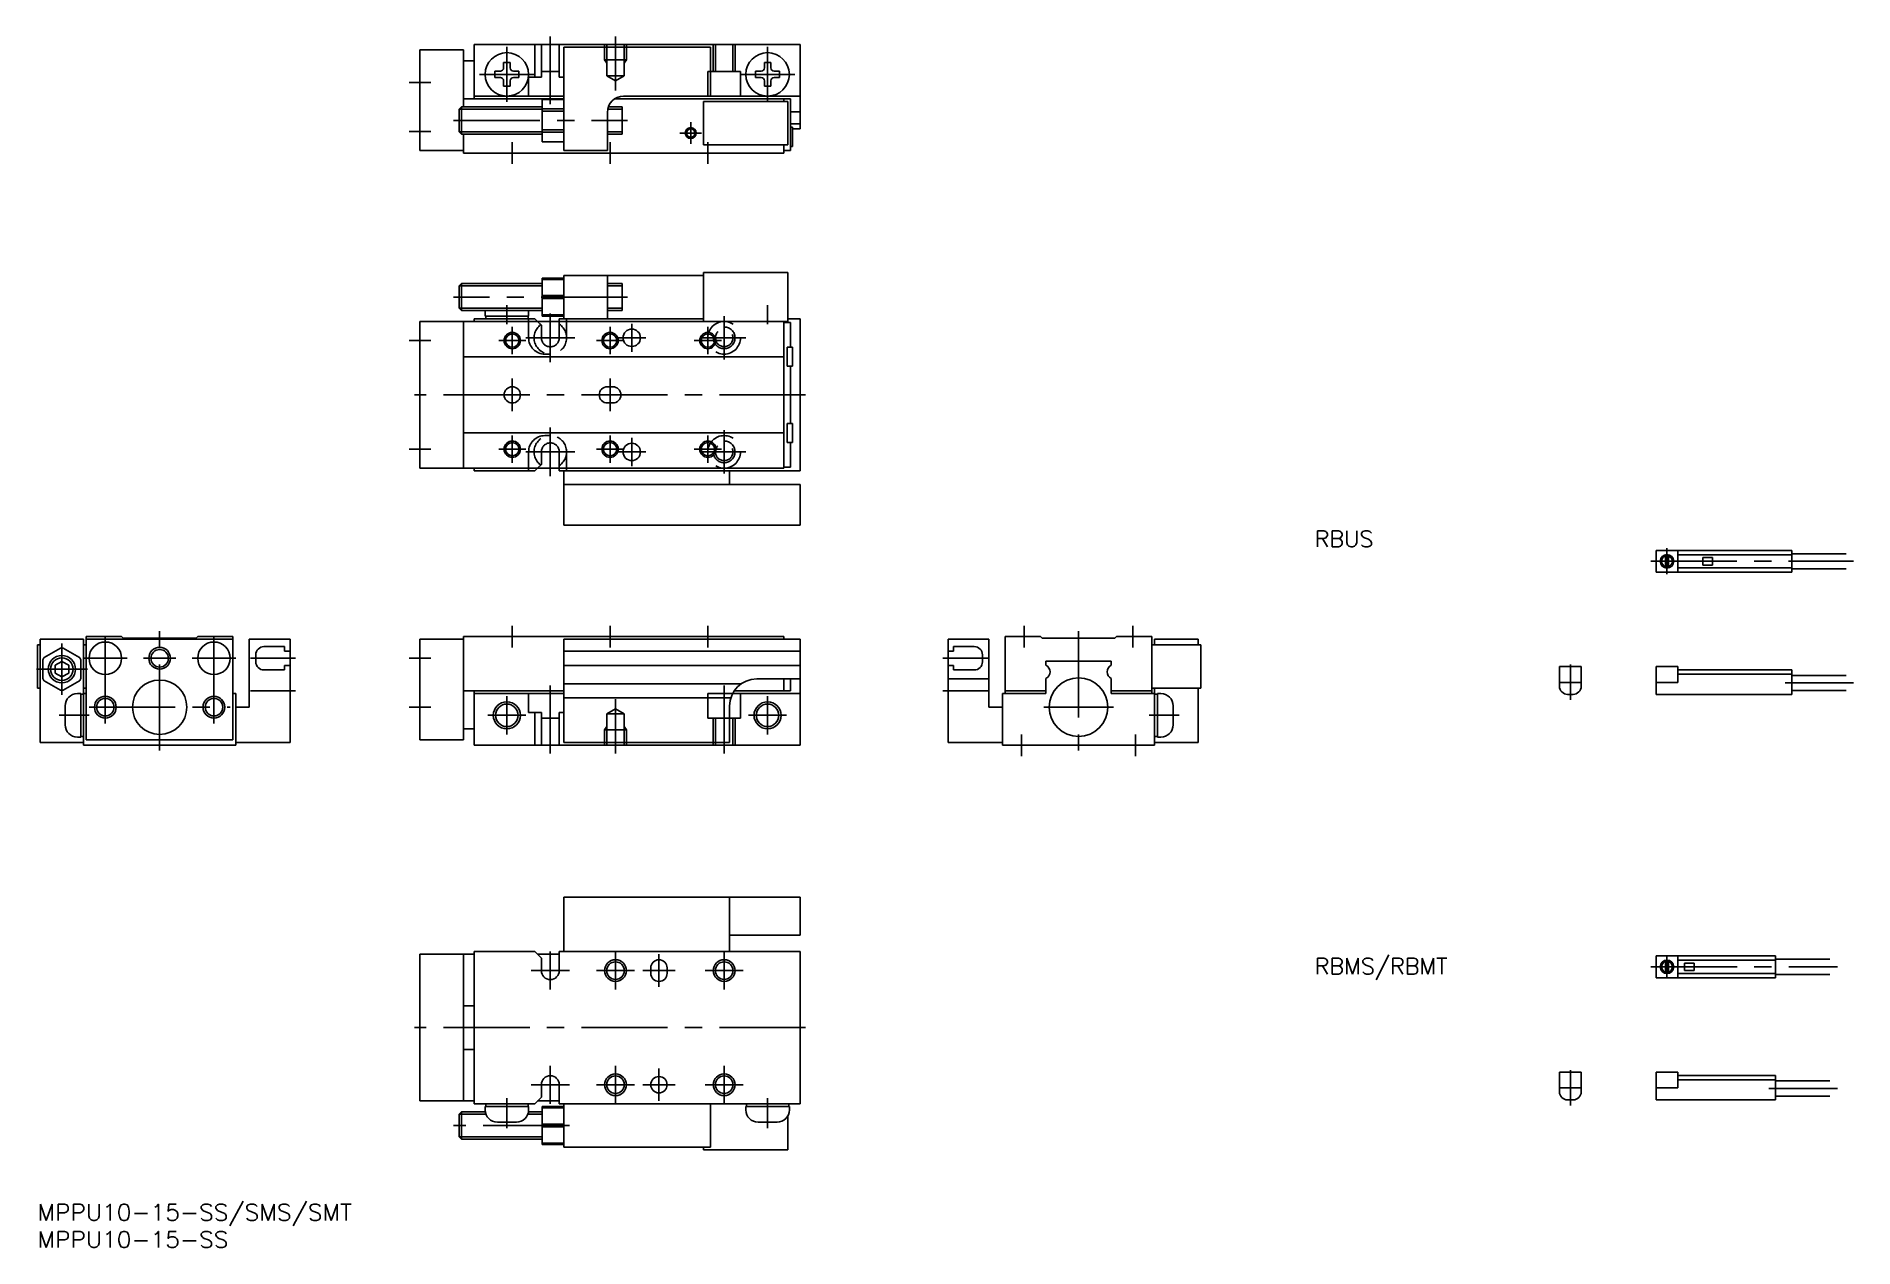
# Model space of a CAD drawing. Extents: x 0 to 334, y -8 to 215.
import ezdxf

# ---------------------------------------------------------------- set-up
doc = ezdxf.new("R2010")
doc.units = 0
doc.header["$LTSCALE"] = 0.5
doc.linetypes.add('CENTER', pattern=[50.8, 31.75, -6.35, 6.35, -6.35])
doc.linetypes.add('DASHED', pattern=[19.05, 12.7, -6.35])
for name, color, linetype in [('MSM_CENTER', 1, 'CENTER'), ('MSM_CONTINUOUS', 7, 'CONTINUOUS'), ('MSM_DASHED', 4, 'DASHED'), ('MSM_NARROW', 5, 'CONTINUOUS'), ('MSM_PART_NUMBER', 7, 'CONTINUOUS')]:
    doc.layers.add(name, color=color, linetype=linetype)
doc.styles.get("Standard").update_dxf_attribs({"font": 'txt.shx', "height": 3, "bigfont": 'bigfont.shx'})

# ---------------------------------------------------------------- blocks, each defined once
blk = doc.blocks.new('*U12')
at = {"layer": 'MSM_PART_NUMBER', "width": 1.052}
blk.add_text('MPPU10-15-SS/SMS/SMT', height=3, dxfattribs=at).set_placement((0, -3))
blk = doc.blocks.new('*U13')
at = {"layer": 'MSM_PART_NUMBER', "width": 1.052}
blk.add_text('MPPU10-15-SS', height=3, dxfattribs=at).set_placement((0, -8))
blk = doc.blocks.new('*U15')
at = {"layer": 'MSM_PART_NUMBER'}
blk.add_text('RBMS/RBMT', height=3, dxfattribs=at).set_placement((235.15, 42.32))
blk = doc.blocks.new('*U16')
at = {"layer": 'MSM_PART_NUMBER'}
blk.add_text('RBUS', height=3, dxfattribs=at).set_placement((235.15, 120.99))

msp = doc.modelspace()

# ---------------------------------------------------------------- linework, layer by layer
at = {"layer": 'MSM_CENTER'}
for p, q in [((94.42, 215), (94.42, 202.5)), ((106.42, 215), (106.42, 205)), ((86.42, 213.04), (86.42, 202.96)), ((134.42, 213.04), (134.42, 202.96)), ((81.38, 208), (91.46, 208)), ((129.38, 208), (139.46, 208)), ((68.42, 206.5), (72.42, 206.5)), ((68.42, 197.5), (72.42, 197.5)), ((76.62, 199.5), (108.62, 199.5)), ((120.27, 199.2), (120.27, 195.2)), ((87.42, 195.5), (87.42, 191.5)), ((105.42, 195.5), (105.42, 191.5)), ((118.27, 197.2), (122.27, 197.2)), ((123.42, 195.5), (123.42, 191.5)), ((108.62, 167), (76.62, 167)), ((86.42, 165.5), (86.42, 162)), ((94.42, 164), (94.42, 155)), ((134.42, 165.5), (134.42, 162)), ((87.42, 161.5), (87.42, 156.5)), ((105.42, 161.5), (105.42, 156.5)), ((109.42, 162.1), (109.42, 156.9)), ((123.42, 161.5), (123.42, 156.5)), ((126.42, 163.5), (126.42, 155.5)), ((68.42, 159), (72.42, 159)), ((84.92, 159), (89.92, 159)), ((89.92, 159.5), (98.92, 159.5)), ((102.92, 159), (107.92, 159)), ((106.82, 159.5), (112.02, 159.5)), ((120.92, 159), (125.92, 159)), ((122.42, 159.5), (130.42, 159.5)), ((87.42, 152), (87.42, 146)), ((105.42, 152), (105.42, 146)), ((141.42, 149), (69.42, 149)), ((87.42, 141.5), (87.42, 136.5)), ((94.42, 134), (94.42, 143)), ((105.42, 141.5), (105.42, 136.5)), ((109.42, 141.1), (109.42, 135.9)), ((123.42, 141.5), (123.42, 136.5)), ((126.42, 142.5), (126.42, 134.5)), ((68.42, 139), (72.42, 139)), ((84.92, 139), (89.92, 139)), ((89.92, 138.5), (98.92, 138.5)), ((102.92, 139), (107.92, 139)), ((106.82, 138.5), (112.02, 138.5)), ((120.92, 139), (125.92, 139)), ((122.42, 138.5), (130.42, 138.5)), ((299.99, 120.76), (299.99, 115.96)), ((296.99, 118.36), (334.35, 118.36)), ((12.5, 88.5), (12.5, 104.5)), ((22.5, 83.5), (22.5, 105.5)), ((32.5, 88.5), (32.5, 104.5)), ((87.42, 102.5), (87.42, 106.5)), ((105.42, 102.5), (105.42, 106.5)), ((123.42, 102.5), (123.42, 106.5)), ((181.67, 106.5), (181.67, 102.5)), ((191.67, 105.5), (191.67, 83.5)), ((201.67, 106.5), (201.67, 102.5)), ((4.5, 103.2), (4.5, 93.8)), ((8.5, 100.5), (16.5, 100.5)), ((19.5, 100.5), (25.5, 100.5)), ((28.5, 100.5), (36.5, 100.5)), ((39.2, 100.5), (47.5, 100.5)), ((68.42, 100.5), (72.42, 100.5)), ((174.97, 100.5), (166.67, 100.5)), ((9.2, 98.5), (-0.2, 98.5)), ((282.2, 99.36), (282.2, 92.86)), ((39.2, 94.5), (47.5, 94.5)), ((94.42, 83), (94.42, 95.5)), ((126.42, 83), (126.42, 95.5)), ((174.97, 94.5), (166.67, 94.5)), ((321.76, 95.96), (334.35, 95.96)), ((9.5, 91.5), (35.5, 91.5)), ((68.42, 91.5), (72.42, 91.5)), ((86.42, 93.5), (86.42, 86.5)), ((106.42, 83), (106.42, 93)), ((134.42, 93.5), (134.42, 86.5)), ((198.07, 91.5), (185.27, 91.5)), ((4, 90), (9.5, 90)), ((82.92, 90), (89.92, 90)), ((130.92, 90), (137.92, 90)), ((210.17, 90), (204.67, 90)), ((181.17, 86.5), (181.17, 82.5)), ((202.17, 86.5), (202.17, 82.5)), ((94.42, 46.5), (94.42, 39.5)), ((106.42, 46.5), (106.42, 39.5)), ((114.42, 40), (114.42, 46)), ((126.42, 46.5), (126.42, 39.5)), ((126.42, 46), (126.42, 40)), ((297.01, 43.7), (331.35, 43.7)), ((299.99, 45.7), (299.99, 41.7)), ((90.92, 43), (97.92, 43)), ((102.92, 43), (109.92, 43)), ((117.42, 43), (111.42, 43)), ((122.92, 43), (129.92, 43)), ((141.42, 32.5), (69.42, 32.5)), ((94.42, 18.5), (94.42, 25.5)), ((106.42, 18.5), (106.42, 25.5)), ((114.42, 25), (114.42, 19)), ((126.42, 18.5), (126.42, 25.5)), ((126.42, 25), (126.42, 19)), ((282.2, 24.7), (282.2, 18.2)), ((90.92, 22), (97.92, 22)), ((102.92, 22), (109.92, 22)), ((117.42, 22), (111.42, 22)), ((122.92, 22), (129.92, 22)), ((123.42, 22), (129.42, 22)), ((318.76, 21.3), (331.35, 21.3)), ((86.42, 19.5), (86.42, 14)), ((134.42, 14), (134.42, 19.5)), ((97.92, 14.5), (76.62, 14.5))]:
    msp.add_line(p, q, dxfattribs=at)
at = {"layer": 'MSM_CONTINUOUS'}
for p, q in [((70.42, 212.5), (70.42, 194)), ((70.42, 212.5), (78.42, 212.5)), ((78.42, 212.5), (78.42, 202)), ((80.42, 213.5), (80.42, 203.5)), ((80.42, 213.5), (140.42, 213.5)), ((91.57, 213.5), (91.57, 207.5)), ((92.77, 213.5), (92.77, 207.5)), ((96.07, 213.5), (96.07, 207.5)), ((96.92, 213), (96.92, 194)), ((96.92, 213), (123.92, 213)), ((123.92, 213), (123.92, 204)), ((140.42, 213.5), (140.42, 198)), ((78.42, 210.5), (80.42, 210.5)), ((84.22, 208.6), (85.22, 208.6)), ((84.22, 207.4), (84.22, 208.6)), ((85.82, 209.2), (85.82, 210.2)), ((85.82, 210.2), (87.02, 210.2)), ((87.02, 209.2), (87.02, 210.2)), ((87.62, 208.6), (88.62, 208.6)), ((88.62, 207.4), (88.62, 208.6)), ((90.42, 207.5), (92.77, 207.5)), ((90.42, 207.5), (90.42, 204)), ((92.77, 208.5), (96.07, 208.5)), ((96.07, 207.5), (96.92, 207.5)), ((132.22, 207.4), (132.22, 208.6)), ((132.22, 208.6), (133.22, 208.6)), ((133.82, 210.2), (135.02, 210.2)), ((133.82, 209.2), (133.82, 210.2)), ((135.02, 209.2), (135.02, 210.2)), ((135.62, 208.6), (136.62, 208.6)), ((136.62, 207.4), (136.62, 208.6)), ((84.22, 207.4), (85.22, 207.4)), ((85.82, 205.8), (85.82, 206.8)), ((85.82, 205.8), (87.02, 205.8)), ((87.02, 205.8), (87.02, 206.8)), ((87.62, 207.4), (88.62, 207.4)), ((132.22, 207.4), (133.22, 207.4)), ((133.82, 205.8), (133.82, 206.8)), ((133.82, 205.8), (135.02, 205.8)), ((135.02, 205.8), (135.02, 206.8)), ((135.62, 207.4), (136.62, 207.4)), ((78.05, 202), (77.62, 201.57)), ((77.62, 201.57), (77.62, 197.43)), ((92.92, 202), (78.05, 202)), ((78.05, 197), (78.05, 202)), ((78.42, 203.5), (96.92, 203.5)), ((80.42, 204), (96.92, 204)), ((92.92, 195.6), (92.92, 203.4)), ((96.92, 203.4), (92.92, 203.4)), ((92.92, 201.67), (96.92, 201.67)), ((92.92, 201.22), (96.92, 201.22)), ((104.92, 201), (104.92, 194)), ((107.62, 202), (105.09, 202)), ((106.26, 203.5), (138.62, 203.5)), ((107.62, 197), (107.62, 202)), ((107.92, 204), (140.42, 204)), ((122.62, 195), (122.62, 203)), ((122.62, 203), (138.12, 203)), ((137.42, 203.5), (137.42, 203)), ((138.12, 195), (138.12, 203)), ((138.62, 203.5), (138.62, 194)), ((138.62, 201.1), (140.42, 201.1)), ((77.62, 197.43), (78.05, 197)), ((92.92, 197.78), (96.92, 197.78)), ((138.62, 198.9), (140.42, 198.9)), ((138.62, 198.25), (139.02, 198.25)), ((139.02, 198.25), (139.02, 194.75)), ((139.02, 198), (140.42, 198)), ((92.92, 197), (78.05, 197)), ((78.42, 197), (78.42, 193.5)), ((92.92, 197.33), (96.92, 197.33)), ((96.92, 195.6), (92.92, 195.6)), ((107.62, 197), (104.92, 197)), ((122.62, 195), (138.12, 195)), ((137.42, 195), (137.42, 193.5)), ((138.62, 194.75), (139.02, 194.75)), ((70.42, 194), (78.42, 194)), ((78.42, 193.5), (137.42, 193.5)), ((96.92, 194), (104.92, 194)), ((137.42, 194), (138.62, 194)), ((96.92, 163), (96.92, 171)), ((122.62, 171), (96.92, 171)), ((104.92, 163), (104.92, 171)), ((122.62, 162.5), (122.62, 171.5)), ((138.12, 171.5), (122.62, 171.5)), ((138.12, 162.5), (138.12, 171.5)), ((78.05, 169.5), (77.62, 169.07)), ((77.62, 169.07), (77.62, 164.93)), ((92.92, 169.5), (78.05, 169.5)), ((78.05, 164.5), (78.05, 169.5)), ((92.92, 170.5), (96.92, 170.5)), ((92.92, 170.5), (92.92, 163.5)), ((92.92, 170.24), (96.92, 170.24)), ((107.62, 169.5), (104.92, 169.5)), ((107.62, 164.5), (107.62, 169.5)), ((77.62, 164.93), (78.05, 164.5)), ((92.92, 164.5), (78.05, 164.5)), ((82.42, 164.15), (82.42, 163.5)), ((90.42, 164.15), (90.42, 163.5)), ((96.92, 167.26), (92.92, 167.26)), ((96.92, 166.74), (92.92, 166.74)), ((107.62, 164.5), (104.92, 164.5)), ((70.42, 162.5), (70.42, 135.5)), ((138.12, 162.5), (70.42, 162.5)), ((78.42, 162.5), (78.42, 135.5)), ((80.42, 163), (80.42, 162.5)), ((91.57, 163), (80.42, 163)), ((82.42, 163.5), (90.42, 163.5)), ((82.52, 163.5), (82.52, 163)), ((90.32, 163), (90.32, 163.5)), ((90.42, 163), (90.42, 162.5)), ((91.57, 163), (92.07, 162.5)), ((92.92, 163.76), (96.92, 163.76)), ((92.92, 163.5), (96.92, 163.5)), ((96.07, 162.5), (96.07, 163)), ((122.62, 163), (96.07, 163)), ((97.42, 163), (97.42, 162.5)), ((137.42, 162.5), (137.42, 135.5)), ((138.62, 162.3), (137.42, 162.3)), ((140.42, 163), (138.12, 163)), ((138.62, 157.75), (138.62, 162.3)), ((140.42, 163), (140.42, 135)), ((138.02, 154.25), (138.02, 157.75)), ((138.02, 157.75), (139.02, 157.75)), ((139.02, 154.25), (139.02, 157.75)), ((137.42, 156), (78.42, 156)), ((138.02, 154.25), (139.02, 154.25)), ((138.62, 154.25), (138.62, 143.75)), ((104.92, 150.5), (105.92, 150.5)), ((104.92, 147.5), (105.92, 147.5)), ((137.42, 142), (78.42, 142)), ((138.02, 143.75), (138.02, 140.25)), ((138.02, 143.75), (139.02, 143.75)), ((139.02, 140.25), (139.02, 143.75)), ((138.02, 140.25), (139.02, 140.25)), ((138.62, 140.25), (138.62, 135.7)), ((137.42, 135.5), (70.42, 135.5)), ((80.42, 135.5), (80.42, 135)), ((91.57, 135), (80.42, 135)), ((90.42, 135), (90.42, 135.5)), ((92.07, 135.5), (91.57, 135)), ((96.07, 135), (96.07, 135.5)), ((140.42, 135), (96.07, 135)), ((96.92, 135), (96.92, 125)), ((97.42, 135), (97.42, 135.5)), ((127.42, 135), (127.42, 132.5)), ((138.62, 135.7), (137.42, 135.7)), ((140.42, 132.5), (96.92, 132.5)), ((140.42, 132.5), (140.42, 125)), ((140.42, 125), (96.92, 125)), ((297.99, 120.36), (297.99, 116.36)), ((297.99, 120.36), (322.99, 120.36)), ((299.74, 119.58), (299.74, 117.14)), ((300.24, 119.58), (300.24, 117.14)), ((301.99, 120.36), (301.99, 116.36)), ((301.99, 119.56), (322.99, 119.56)), ((301.99, 117.16), (322.99, 117.16)), ((306.59, 119.06), (308.39, 119.06)), ((306.59, 119.06), (306.59, 117.66)), ((306.59, 117.66), (308.39, 117.66)), ((308.39, 119.06), (308.39, 117.66)), ((322.99, 120.36), (322.99, 116.36)), ((322.99, 119.76), (332.99, 119.76)), ((297.99, 116.36), (322.99, 116.36)), ((322.99, 116.96), (332.99, 116.96)), ((0.5, 104), (8.5, 104)), ((0.5, 85), (0.5, 104)), ((8.5, 104), (8.5, 84.5)), ((9, 104.5), (15.5, 104.5)), ((9, 104.5), (9, 85.5)), ((9, 104), (36, 104)), ((15.5, 104.5), (15.8, 104.2)), ((15.8, 104.2), (29.2, 104.2)), ((29.5, 104.5), (29.2, 104.2)), ((36, 104.5), (29.5, 104.5)), ((36, 104.5), (36, 85.5)), ((46.5, 104), (39, 104)), ((39, 104), (39, 91.5)), ((46.5, 104), (46.5, 85)), ((70.42, 104), (78.42, 104)), ((70.42, 85.5), (70.42, 104)), ((78.42, 85.5), (78.42, 104.5)), ((78.42, 104.5), (137.42, 104.5)), ((96.92, 104), (140.42, 104)), ((96.92, 85), (96.92, 104)), ((137.42, 104), (137.42, 104.5)), ((137.42, 104), (138.42, 104)), ((140.42, 84.5), (140.42, 104)), ((167.67, 104), (175.17, 104)), ((167.67, 104), (167.67, 85)), ((175.17, 104), (175.17, 91.5)), ((178.17, 104.5), (184.67, 104.5)), ((178.17, 104.5), (178.17, 94)), ((184.67, 104.5), (184.97, 104.2)), ((198.37, 104.2), (184.97, 104.2)), ((198.67, 104.5), (198.37, 104.2)), ((205.17, 104.5), (198.67, 104.5)), ((205.17, 104.5), (205.17, 94)), ((205.67, 103), (205.67, 104)), ((213.67, 104), (205.67, 104)), ((213.67, 103), (213.67, 104)), ((0, 103), (0.5, 103)), ((0, 103), (0, 95)), ((1.26, 100.67), (4.24, 102.39)), ((7.74, 100.67), (4.76, 102.39)), ((8.5, 103), (9, 103)), ((40.2, 101.15), (40.2, 99.85)), ((41.7, 102.65), (45.5, 102.65)), ((45.5, 102.65), (45.5, 101.8)), ((46.5, 101.8), (45.5, 101.8)), ((96.92, 101.8), (140.42, 101.8)), ((167.67, 101.8), (168.67, 101.8)), ((168.67, 102.65), (168.67, 101.8)), ((172.47, 102.65), (168.67, 102.65)), ((173.97, 101.15), (173.97, 99.85)), ((214.17, 103), (205.17, 103)), ((214.17, 103), (214.17, 95)), ((1, 100.22), (1, 96.78)), ((3.25, 99.22), (4.5, 99.94)), ((3.25, 99.22), (3.25, 97.78)), ((3.25, 97.78), (4.5, 97.06)), ((4.5, 99.94), (5.75, 99.22)), ((4.5, 97.06), (5.75, 97.78)), ((5.75, 97.78), (5.75, 99.22)), ((8, 100.22), (8, 96.78)), ((41.7, 98.35), (45.5, 98.35)), ((46.5, 99.2), (45.5, 99.2)), ((45.5, 99.2), (45.5, 98.35)), ((96.92, 99.2), (140.42, 99.2)), ((167.67, 99.2), (168.67, 99.2)), ((168.67, 99.2), (168.67, 98.35)), ((172.47, 98.35), (168.67, 98.35)), ((185.67, 100), (185.67, 99.21)), ((197.67, 100), (185.67, 100)), ((197.67, 100), (197.67, 99.21)), ((280.2, 98.96), (280.2, 95.36)), ((280.2, 98.96), (284.2, 98.96)), ((284.2, 98.96), (284.2, 95.36)), ((297.99, 98.96), (301.99, 98.96)), ((297.99, 98.96), (297.99, 93.86)), ((301.99, 98.96), (301.99, 96.06)), ((301.99, 98.36), (322.99, 98.36)), ((301.99, 97.56), (322.99, 97.56)), ((322.99, 98.36), (322.99, 93.86)), ((322.99, 97.36), (332.99, 97.36)), ((0, 95), (0.5, 95)), ((4.24, 94.61), (1.26, 96.33)), ((4.76, 94.61), (7.74, 96.33)), ((7.35, 94), (8, 94)), ((8, 86), (8, 94)), ((8.5, 93.9), (8, 93.9)), ((8.5, 95), (9, 95)), ((8.5, 94), (9, 94)), ((36.5, 94), (36, 94)), ((36.5, 94), (36.5, 84.5)), ((78.42, 94.5), (96.92, 94.5)), ((80.42, 84.5), (80.42, 94.5)), ((80.42, 94), (96.92, 94)), ((90.42, 90.5), (90.42, 94)), ((96.92, 95.8), (129.55, 95.8)), ((127.98, 94), (140.42, 94)), ((128.27, 94.5), (138.62, 94.5)), ((132.42, 96.7), (140.42, 96.7)), ((137.42, 94.5), (137.42, 96.7)), ((138.62, 94.5), (138.62, 96.7)), ((167.67, 96.7), (175.17, 96.7)), ((177.67, 94), (185.67, 94)), ((177.67, 94), (177.67, 84.5)), ((178.17, 94.5), (185.67, 94.5)), ((185.67, 96.79), (185.67, 94)), ((197.67, 96.79), (197.67, 94)), ((205.17, 94.5), (197.67, 94.5)), ((205.67, 94), (197.67, 94)), ((214.17, 95), (205.17, 95)), ((205.67, 95), (205.67, 84.5)), ((206.17, 93.9), (205.67, 93.9)), ((206.17, 94), (206.17, 86)), ((206.82, 94), (206.17, 94)), ((213.67, 85), (213.67, 95)), ((280.2, 96.06), (284.2, 96.06)), ((281.7, 93.86), (282.7, 93.86)), ((297.99, 96.06), (301.99, 96.06)), ((297.99, 93.86), (322.99, 93.86)), ((322.99, 94.56), (332.99, 94.56)), ((5.1, 88.25), (5.1, 91.75)), ((39, 91.5), (36.5, 91.5)), ((90.42, 90.5), (92.77, 90.5)), ((91.57, 84.5), (91.57, 90.5)), ((92.77, 84.5), (92.77, 90.5)), ((96.07, 90.5), (96.92, 90.5)), ((96.07, 84.5), (96.07, 90.5)), ((96.92, 93.2), (127.65, 93.2)), ((127.42, 91.7), (127.42, 85)), ((175.17, 91.5), (177.67, 91.5)), ((209.07, 91.75), (209.07, 88.25)), ((78.42, 87.5), (80.42, 87.5)), ((92.77, 89.5), (96.07, 89.5)), ((0.5, 85), (8.5, 85)), ((7.35, 86), (8, 86)), ((8, 86.1), (8.5, 86.1)), ((36.5, 84.5), (8.5, 84.5)), ((36, 85.5), (9, 85.5)), ((46.5, 85), (36.5, 85)), ((70.42, 85.5), (78.42, 85.5)), ((80.42, 84.5), (140.42, 84.5)), ((96.92, 85), (127.42, 85)), ((167.67, 85), (177.67, 85)), ((177.67, 84.5), (205.67, 84.5)), ((205.67, 86.1), (206.17, 86.1)), ((213.67, 85), (205.67, 85)), ((206.82, 86), (206.17, 86)), ((96.92, 56.5), (96.92, 46.5)), ((140.42, 56.5), (96.92, 56.5)), ((127.42, 56.5), (127.42, 46.5)), ((140.42, 56.5), (140.42, 49.5)), ((127.42, 49.5), (140.42, 49.5)), ((70.42, 19), (70.42, 46)), ((80.42, 46), (70.42, 46)), ((78.42, 19), (78.42, 46)), ((91.57, 46.5), (80.42, 46.5)), ((80.42, 18.5), (80.42, 46.5)), ((91.57, 46.5), (92.77, 45.3)), ((96.07, 46), (92.07, 46)), ((92.77, 43), (92.77, 45.3)), ((96.07, 43), (96.07, 46.5)), ((140.42, 46.5), (96.07, 46.5)), ((112.92, 43.5), (112.92, 42.5)), ((115.92, 43.5), (115.92, 42.5)), ((140.42, 18.5), (140.42, 46.5)), ((297.99, 45.7), (297.99, 41.7)), ((297.99, 45.7), (319.99, 45.7)), ((299.74, 44.92), (299.74, 42.47)), ((300.24, 44.92), (300.24, 42.47)), ((301.99, 45.7), (301.99, 41.7)), ((301.99, 44.9), (319.99, 44.9)), ((303.19, 44.4), (303.19, 43)), ((303.19, 44.4), (304.99, 44.4)), ((304.99, 44.4), (304.99, 43)), ((319.99, 45.7), (319.99, 41.7)), ((319.99, 45.1), (329.99, 45.1)), ((297.99, 41.7), (319.99, 41.7)), ((301.99, 42.5), (319.99, 42.5)), ((303.19, 43), (304.99, 43)), ((319.99, 42.3), (329.99, 42.3)), ((80.42, 36.5), (78.42, 36.5)), ((80.42, 28.5), (78.42, 28.5)), ((280.2, 24.3), (280.2, 20.7)), ((280.2, 24.3), (284.2, 24.3)), ((284.2, 24.3), (284.2, 20.7)), ((297.99, 24.3), (301.99, 24.3)), ((297.99, 19.2), (297.99, 24.3)), ((301.99, 21.4), (301.99, 24.3)), ((301.99, 23.7), (319.99, 23.7)), ((319.99, 19.2), (319.99, 23.7)), ((92.77, 22), (92.77, 19.7)), ((96.07, 22), (96.07, 18.5)), ((280.2, 21.4), (284.2, 21.4)), ((297.99, 21.4), (301.99, 21.4)), ((301.99, 22.9), (319.99, 22.9)), ((319.99, 22.7), (329.99, 22.7)), ((80.42, 19), (70.42, 19)), ((78.05, 17), (77.62, 16.57)), ((78.05, 12), (78.05, 17)), ((82.44, 17), (78.05, 17)), ((91.57, 18.5), (80.42, 18.5)), ((82.42, 17.35), (82.42, 18)), ((90.42, 18), (82.42, 18)), ((82.52, 18.5), (82.52, 18)), ((90.32, 18), (90.32, 18.5)), ((92.92, 17), (90.39, 17)), ((90.42, 17.35), (90.42, 18)), ((91.57, 18.5), (92.77, 19.7)), ((96.07, 19), (92.07, 19)), ((92.92, 18), (96.92, 18)), ((92.92, 18), (92.92, 11)), ((92.92, 17.74), (96.92, 17.74)), ((140.42, 18.5), (96.07, 18.5)), ((96.92, 18.5), (96.92, 10.5)), ((123.92, 18.5), (123.92, 10.5)), ((130.42, 17.35), (130.42, 18)), ((138.42, 18), (130.42, 18)), ((130.52, 18.5), (130.52, 18)), ((138.32, 18), (138.32, 18.5)), ((138.42, 17.35), (138.42, 18)), ((281.7, 19.2), (282.7, 19.2)), ((297.99, 19.2), (319.99, 19.2)), ((319.99, 19.9), (329.99, 19.9)), ((77.62, 16.57), (77.62, 12.43)), ((88.17, 15.1), (84.67, 15.1)), ((96.92, 14.76), (92.92, 14.76)), ((96.92, 14.24), (92.92, 14.24)), ((136.17, 15.1), (132.67, 15.1)), ((138.12, 16.23), (138.12, 10)), ((77.62, 12.43), (78.05, 12)), ((92.92, 12), (78.05, 12)), ((92.92, 11.26), (96.92, 11.26)), ((92.92, 11), (96.92, 11)), ((123.92, 10.5), (96.92, 10.5)), ((122.62, 10.5), (122.62, 10)), ((138.12, 10), (122.62, 10))]:
    msp.add_line(p, q, dxfattribs=at)
for centre, radius in [((86.42, 208), 4), ((134.42, 208), 4), ((120.27, 197.2), 0.783), ((109.42, 159.5), 1.6), ((87.42, 159), 1.23), ((105.42, 159), 1.23), ((123.42, 159), 1.23), ((87.42, 149), 1.5), ((87.42, 139), 1.23), ((105.42, 139), 1.23), ((109.42, 138.5), 1.6), ((123.42, 139), 1.23), ((299.99, 118.36), 1.25), ((4.5, 98.5), 2.5), ((12.5, 100.5), 3), ((22.5, 100.5), 1.62), ((32.5, 100.5), 3), ((22.5, 91.5), 5), ((191.67, 91.5), 5.4), ((12.5, 91.5), 1.62), ((32.5, 91.5), 1.62), ((86.42, 90), 2.07), ((134.42, 90), 2.07), ((106.42, 43), 1.62), ((126.42, 43), 1.62), ((299.99, 43.7), 1.25), ((106.42, 22), 1.62), ((114.42, 22), 1.5), ((126.42, 22), 1.62)]:
    msp.add_circle(centre, radius, dxfattribs=at)
for centre, radius, start, end in [((85.22, 209.2), 0.6, 270, 0), ((87.62, 209.2), 0.6, 180, 270), ((133.22, 209.2), 0.6, 270, 0), ((135.62, 209.2), 0.6, 180, 270), ((85.22, 206.8), 0.6, 0, 90), ((87.62, 206.8), 0.6, 90, 180), ((133.22, 206.8), 0.6, 0, 90), ((135.62, 206.8), 0.6, 90, 180), ((107.92, 201), 3, 90, 180), ((84.67, 164.15), 2.25, 171.051, 180), ((88.17, 164.15), 2.25, 0, 8.949), ((104.92, 149), 1.5, 90, 270), ((105.92, 149), 1.5, 270, 90), ((299.99, 118.36), 1, 104.4775, 255.5225), ((299.99, 118.36), 1, 284.4775, 75.5225), ((4.5, 98.5), 3.9, 146.177, 153.823), ((4.5, 98.5), 3.9, 86.1769, 93.823), ((4.5, 98.5), 3.9, 26.177, 33.823), ((41.7, 101.15), 1.5, 90, 180), ((172.47, 101.15), 1.5, 360, 90), ((41.7, 99.85), 1.5, 180, 270), ((172.47, 99.85), 1.5, 270, 360), ((185.07, 98), 1.35, 296.3891, 63.6126), ((198.27, 98), 1.35, 116.39, 243.6138), ((4.5, 98.5), 3.9, 206.177, 213.823), ((4.5, 98.5), 3.9, 266.177, 273.823), ((7.35, 91.75), 2.25, 90, 180), ((4.5, 98.5), 3.9, 326.177, 333.823), ((132.42, 91.7), 5, 90, 180), ((206.82, 91.75), 2.25, 360, 90), ((281.7, 95.36), 1.5, 180, 270), ((282.7, 95.36), 1.5, 270, 0), ((7.35, 88.25), 2.25, 180, 270), ((206.82, 88.25), 2.25, 270, 0), ((114.42, 43.5), 1.5, 0, 180), ((299.99, 43.7), 1, 104.4775, 255.5225), ((299.99, 43.7), 1, 284.4775, 75.5225), ((94.42, 43), 1.65, 180, 0), ((114.42, 42.5), 1.5, 180, 0), ((94.42, 22), 1.65, 360, 180), ((281.7, 20.7), 1.5, 180, 270), ((282.7, 20.7), 1.5, 270, 0), ((84.67, 17.35), 2.25, 180, 270), ((88.17, 17.35), 2.25, 270, 360), ((132.67, 17.35), 2.25, 180, 270), ((136.17, 17.35), 2.25, 270, 360)]:
    msp.add_arc(centre, radius, start, end, dxfattribs=at)
at = {"layer": 'MSM_DASHED'}
for p, q in [((104.42, 213.5), (104.42, 210.7)), ((104.8, 213.5), (104.8, 207.74)), ((108.04, 213.5), (108.04, 207.74)), ((108.42, 213.5), (108.42, 210.7)), ((124.42, 213.5), (124.42, 208.5)), ((124.8, 213.5), (124.8, 208.5)), ((128.04, 213.5), (128.04, 208.5)), ((128.42, 213.5), (128.42, 208.5)), ((104.42, 210.7), (108.42, 210.7)), ((104.42, 210.7), (104.8, 210.04)), ((104.8, 207.74), (108.04, 207.74)), ((104.8, 207.74), (106.42, 206.8)), ((108.04, 207.74), (106.42, 206.8)), ((108.42, 210.7), (108.04, 210.04)), ((123.42, 208.5), (123.42, 204)), ((123.42, 208.5), (129.42, 208.5)), ((129.42, 208.5), (129.42, 204)), ((90.42, 162.5), (90.42, 159.5)), ((92.07, 162.5), (92.77, 161.8)), ((92.77, 161.8), (92.77, 159.5)), ((96.07, 162.5), (96.07, 159.5)), ((97.42, 162.5), (97.42, 159.5)), ((93.42, 156.5), (94.42, 156.5)), ((93.42, 141.5), (94.42, 141.5)), ((90.42, 135.5), (90.42, 138.5)), ((92.77, 138.5), (92.77, 136.2)), ((96.07, 138.5), (96.07, 135.5)), ((97.42, 135.5), (97.42, 138.5)), ((92.77, 136.2), (92.07, 135.5)), ((123.42, 89.5), (123.42, 94)), ((123.42, 94), (127.98, 94)), ((129.42, 89.5), (129.42, 94)), ((104.8, 90.26), (106.42, 91.2)), ((108.04, 90.26), (106.42, 91.2)), ((104.42, 87.3), (104.8, 87.96)), ((108.42, 87.3), (104.42, 87.3)), ((104.42, 84.5), (104.42, 87.3)), ((108.04, 90.26), (104.8, 90.26)), ((104.8, 84.5), (104.8, 90.26)), ((108.04, 84.5), (108.04, 90.26)), ((108.42, 87.3), (108.04, 87.96)), ((108.42, 84.5), (108.42, 87.3)), ((123.42, 89.5), (129.42, 89.5)), ((124.42, 89.5), (124.42, 84.5)), ((124.8, 89.5), (124.8, 84.5)), ((128.04, 89.5), (128.04, 84.5)), ((128.42, 89.5), (128.42, 84.5))]:
    msp.add_line(p, q, dxfattribs=at)
for centre, radius in [((126.42, 159.5), 3), ((126.42, 159.5), 2), ((126.42, 159.5), 1.62), ((126.42, 138.5), 3), ((126.42, 138.5), 2), ((126.42, 138.5), 1.62)]:
    msp.add_circle(centre, radius, dxfattribs=at)
for centre, radius, start, end in [((94.42, 159.5), 3, 126.1871, 56.633), ((93.42, 159.5), 3, 180, 270), ((94.42, 159.5), 1.65, 180, 0), ((93.42, 138.5), 3, 90, 180), ((94.42, 138.5), 3, 303.367, 233.8127), ((94.42, 138.5), 1.65, 0, 180)]:
    msp.add_arc(centre, radius, start, end, dxfattribs=at)
at = {"layer": 'MSM_NARROW'}
for p, q in [((92.92, 201.57), (77.62, 201.57)), ((107.62, 201.57), (104.97, 201.57)), ((92.92, 197.43), (77.62, 197.43)), ((107.62, 197.43), (104.92, 197.43)), ((92.92, 169.07), (77.62, 169.07)), ((107.62, 169.07), (104.92, 169.07)), ((92.92, 164.93), (77.62, 164.93)), ((107.62, 164.93), (104.92, 164.93)), ((82.56, 16.57), (77.62, 16.57)), ((92.92, 16.57), (90.28, 16.57)), ((92.92, 12.43), (77.62, 12.43))]:
    msp.add_line(p, q, dxfattribs=at)
for centre, radius in [((120.27, 197.2), 1), ((87.42, 159), 1.5), ((105.42, 159), 1.5), ((123.42, 159), 1.5), ((87.42, 139), 1.5), ((105.42, 139), 1.5), ((123.42, 139), 1.5), ((4.5, 98.5), 2.07), ((22.5, 100.5), 2), ((12.5, 91.5), 2), ((32.5, 91.5), 2), ((86.42, 90), 2.5), ((134.42, 90), 2.5), ((106.42, 43), 2), ((126.42, 43), 2), ((106.42, 22), 2), ((126.42, 22), 2)]:
    msp.add_circle(centre, radius, dxfattribs=at)

# ---------------------------------------------------------------- block references
at = {"layer": 'MSM_CONTINUOUS'}
for name in ['*U16', '*U15', '*U12', '*U13']:
    msp.add_blockref(name, (0, 0), dxfattribs=at)

doc.saveas('drawing.dxf')
